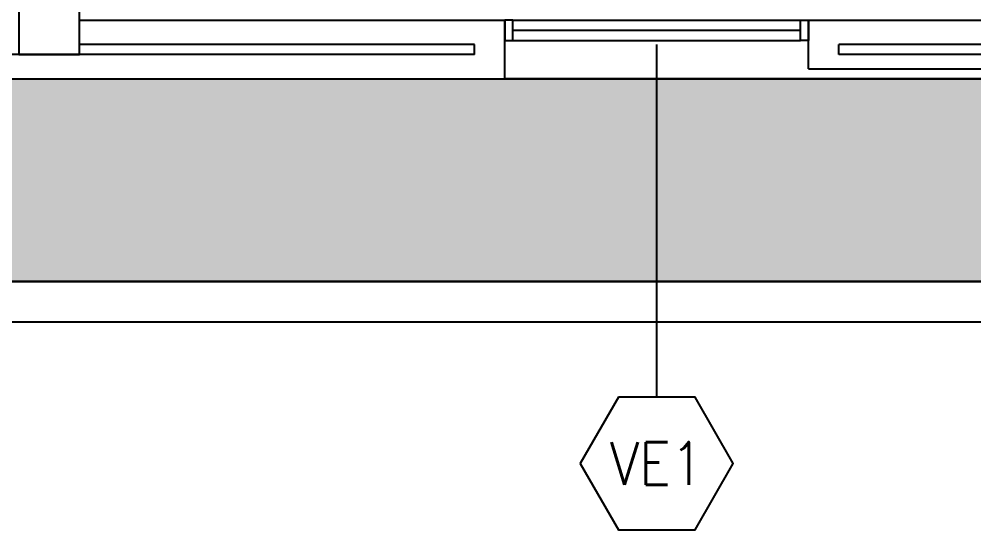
# Model space of a CAD drawing. Extents: x 3 to 114, y 126 to 173.
# Drawn here: x 71.851 to 76.566, y 128.842 to 131.364 of the extents above; entities that cross this region are included whole.
import ezdxf
from ezdxf.enums import TextEntityAlignment as Align

# ---------------------------------------------------------------- set-up
doc = ezdxf.new("R2010")
doc.units = 0
doc.header["$LTSCALE"] = 0.02
doc.header["$MEASUREMENT"] = 0
doc.layers.get('0').update_dxf_attribs({"linetype": 'CONTINUOUS'})
for name, color, linetype in [('10-CARP-DETA', 30, 'CONTINUOUS'), ('10-CARP-INSE-SIMB', 2, 'CONTINUOUS'), ('10-CARP-MARC', 2, 'CONTINUOUS'), ('10-CARP-VENT-ANRE', 4, 'CONTINUOUS'), ('AGUA', 140, 'CONTINUOUS'), ('columnas', 6, 'CONTINUOUS'), ('ladrillo', 30, 'CONTINUOUS'), ('VISTA-1', 7, 'CONTINUOUS')]:
    doc.layers.add(name, color=color, linetype=linetype)
doc.styles.add('ROMANS', font='romans')

# ---------------------------------------------------------------- blocks, each defined once
blk = doc.blocks.new('CARP-SI0')
blk.add_lwpolyline([(-0.2243, 0.3884), (-0.4485, 0), (-0.2243, -0.3884), (0.2243, -0.3884), (0.4485, 0), (0.2243, 0.3884)], close=True)
at = {"style": 'ROMANS', "width": 0.9}
blk.add_attdef('CARP', text='', height=0.25, dxfattribs=at).set_placement((0, 0), align=Align.MIDDLE)
at = {"style": 'ROMANS', "flags": 1}
for tag, p in [('MURO', (0.0424, -0.5976)), ('L-VANO', (-0.0046, -0.9359)), ('A-VANO', (0.0048, -1.3494))]:
    blk.add_attdef(tag, text='', height=0.25, dxfattribs=at).set_placement(p, align=Align.MIDDLE)

msp = doc.modelspace()

# ---------------------------------------------------------------- hatches: boundary and pattern name
at = {"layer": 'AGUA'}
msp.add_hatch(color=256, dxfattribs=at).paths.add_polyline_path([(66.15, 131.0687), (93, 131.0687), (93, 130.0687), (66.15, 130.0687)])

# ---------------------------------------------------------------- linework, layer by layer
at = {"layer": '10-CARP-DETA'}
msp.add_line((74.29, 131.3087), (75.71, 131.3087), dxfattribs=at)
at = {"layer": '10-CARP-INSE-SIMB'}
msp.add_line((75, 129.4976), (75, 131.2387), dxfattribs=at)
at = {"layer": '10-CARP-MARC'}
for points in [[(74.25, 131.2587), (74.29, 131.2587), (74.29, 131.2587), (74.29, 131.2587), (74.29, 131.2587), (74.29, 131.2587), (74.29, 131.3587), (74.25, 131.3587), (74.25, 131.3587)], [(75.75, 131.2587), (75.71, 131.2587), (75.71, 131.2587), (75.71, 131.2587), (75.71, 131.2587), (75.71, 131.2587), (75.71, 131.3587), (75.75, 131.3587), (75.75, 131.3587)]]:
    msp.add_lwpolyline(points, close=True, dxfattribs=at)
at = {"layer": '10-CARP-VENT-ANRE'}
for p, q in [((74.29, 131.3587), (75.71, 131.3587)), ((74.29, 131.2587), (75.71, 131.2587))]:
    msp.add_line(p, q, dxfattribs=at)
at = {"layer": 'AGUA'}
msp.add_lwpolyline([(66.15, 131.0687), (93, 131.0687), (93, 130.0687), (66.15, 130.0687)], close=True, dxfattribs=at)
at = {"layer": 'columnas'}
msp.add_lwpolyline([(71.85, 131.1887), (72.15, 131.1887), (72.15, 131.6887), (71.85, 131.6887)], close=True, dxfattribs=at)
at = {"layer": 'ladrillo', "color": 3}
for p, q in [((74.25, 131.0687), (74.25, 131.3587)), ((75.75, 131.1187), (75.75, 131.3587))]:
    msp.add_line(p, q, dxfattribs=at)
at = {"layer": 'ladrillo', "color": 2}
for p, q in [((74.1, 131.1887), (74.1, 131.2387)), ((75.9, 131.1887), (75.9, 131.2387))]:
    msp.add_line(p, q, dxfattribs=at)
at = {"layer": 'ladrillo', "color": 3}
for points in [[(72.15, 131.3587), (74.25, 131.3587)], [(75.75, 131.3587), (77.85, 131.3587)], [(75.75, 131.1187), (80.25, 131.1187)], [(61.945, 131.0687), (74.25, 131.0687)]]:
    msp.add_lwpolyline(points, dxfattribs=at)
at = {"layer": 'ladrillo', "color": 2}
for points in [[(74.1, 131.2387), (72.15, 131.2387)], [(77.85, 131.2387), (75.9, 131.2387)], [(74.1, 131.1887), (67.8625, 131.1887)], [(80.1, 131.1887), (75.9, 131.1887)]]:
    msp.add_lwpolyline(points, dxfattribs=at)
at = {"layer": 'VISTA-1'}
for p, q in [((87.75, 131.0687), (74.25, 131.0687)), ((66.15, 130.0687), (93, 130.0687)), ((66.15, 129.8687), (93.2, 129.8687))]:
    msp.add_line(p, q, dxfattribs=at)

# ---------------------------------------------------------------- block references
at = {"layer": '10-CARP-INSE-SIMB', "xscale": 0.84375, "yscale": 0.84375, "zscale": 0.84375}
msp.add_blockref('CARP-SI0', (75, 129.1698), dxfattribs=at).add_auto_attribs({'CARP': 'VE1'})

doc.saveas('drawing.dxf')
